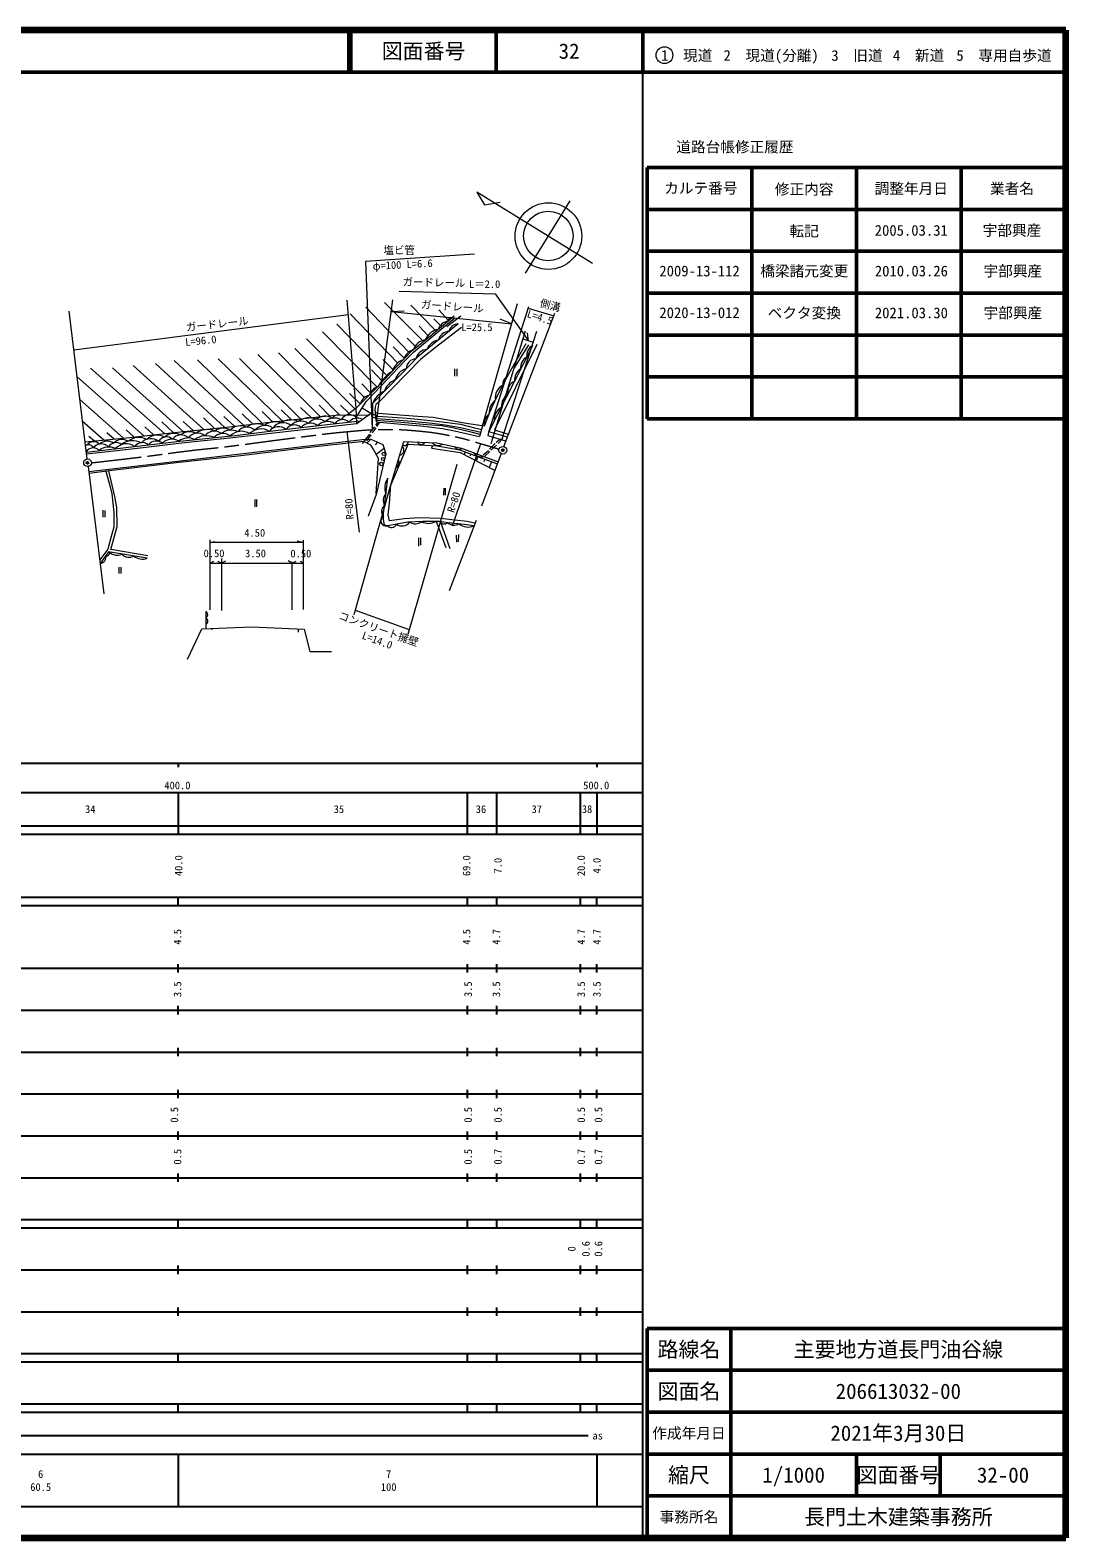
# Model space of a CAD drawing. Units: millimetres, scale not verified. Extents: x 40000 to 680000, y 20000 to 380000.
# Drawn here: x 432672 to 680000, y 20000 to 380000 of the extents above; entities that cross this region are included whole.
import ezdxf
from ezdxf.enums import TextEntityAlignment as Align

# ---------------------------------------------------------------- set-up
doc = ezdxf.new("R2010")
doc.units = ezdxf.units.MM
doc.header["$LTSCALE"] = 1000
doc.header["$PDMODE"] = 32
doc.header["$PDSIZE"] = 500
doc.linetypes.add('CHAIN', pattern=[18.5, 12, -1.5, 3.5, -1.5])
for name, color, linetype, lineweight in [('M-BMK', 2, 'CHAIN', 13), ('M-TTL', 2, 'Continuous', 140), ('M-TTL-BAND', 7, 'Continuous', 25), ('M-TTL-FRAM', 2, 'Continuous', 50), ('M-TTL-LINE', 7, 'Continuous', 50), ('M-TTL-TXT', 7, 'Continuous', 13), ('M-WORK', 1, 'Continuous', 13)]:
    doc.layers.add(name, color=color, linetype=linetype, lineweight=lineweight)
doc.layers.add('M-OTRS', color=6, linetype='Continuous')
doc.styles.add('ＭＳ ゴシック', font='')
doc.styles.get('ＭＳ ゴシック').set_extended_font_data('MS Gothic')

msp = doc.modelspace()

# ---------------------------------------------------------------- linework, layer by layer
at = {"layer": 'M-BMK'}
msp.add_open_spline([(447290, 276693), (454071, 277472), (455800, 277662), (461246, 278349), (465196, 278848), (467400, 279195), (471352, 279670), (474221, 280016), (475840, 280108), (478708, 280456), (486820, 281439), (491345, 282144), (499456, 283134), (502945, 283560), (504897, 283833), (508399, 284139), (511267, 284390), (512873, 284586), (515752, 284646), (519175, 284717), (521102, 284676), (524513, 284384), (528326, 284058), (530460, 283735), (534202, 282932), (536619, 282413), (537932, 281951), (540307, 281264), (542016, 280769), (542564, 280606), (544671, 279958)], degree=3, knots=[0, 0, 0, 0, 1, 1, 1, 2, 2, 2, 3, 3, 3, 4, 4, 4, 5, 5, 5, 6, 6, 6, 7, 7, 7, 8, 8, 8, 9, 9, 9, 10, 10, 10, 10], dxfattribs=at)
at = {"layer": 'M-OTRS'}
for p in [(545552, 279696), (446374, 276703)]:
    msp.add_point(p, dxfattribs=at)
at = {"layer": 'M-TTL'}
for p, q in [((680000, 380000), (40000, 380000)), ((680000, 20000), (680000, 380000)), ((40000, 20000), (680000, 20000))]:
    msp.add_line(p, q, dxfattribs=at)
at = {"layer": 'M-TTL-BAND'}
for p, q in [((579000, 20000), (579000, 370000)), ((40000, 205000), (579000, 205000)), ((468000, 205000), (468000, 204000)), ((568000, 205000), (568000, 204000)), ((68000, 198000), (579000, 198000)), ((468000, 198000), (468000, 188000)), ((537000, 198000), (537000, 188000)), ((544000, 198000), (544000, 188000)), ((564000, 198000), (564000, 188000)), ((568000, 198000), (568000, 188000)), ((40000, 190000), (579000, 190000)), ((40000, 188000), (579000, 188000)), ((40000, 173000), (579000, 173000)), ((468000, 171000), (468000, 173000)), ((537000, 173000), (537000, 171000)), ((544000, 173000), (544000, 171000)), ((564000, 173000), (564000, 171000)), ((568000, 171000), (568000, 173000)), ((40000, 171000), (579000, 171000)), ((40000, 156000), (579000, 156000)), ((468000, 155000), (468000, 157000)), ((537000, 157000), (537000, 155000)), ((544000, 157000), (544000, 155000)), ((564000, 157000), (564000, 155000)), ((568000, 155000), (568000, 157000)), ((46000, 146000), (579000, 146000)), ((468000, 145000), (468000, 147000)), ((537000, 147000), (537000, 145000)), ((544000, 147000), (544000, 145000)), ((564000, 147000), (564000, 145000)), ((568000, 145000), (568000, 147000)), ((468000, 135000), (468000, 137000)), ((537000, 137000), (537000, 135000)), ((544000, 137000), (544000, 135000)), ((564000, 137000), (564000, 135000)), ((568000, 135000), (568000, 137000)), ((52000, 136000), (579000, 136000)), ((46000, 126000), (579000, 126000)), ((468000, 125000), (468000, 127000)), ((537000, 127000), (537000, 125000)), ((544000, 127000), (544000, 125000)), ((564000, 127000), (564000, 125000)), ((568000, 125000), (568000, 127000)), ((52000, 116000), (579000, 116000)), ((468000, 115000), (468000, 117000)), ((537000, 117000), (537000, 115000)), ((544000, 117000), (544000, 115000)), ((564000, 117000), (564000, 115000)), ((568000, 115000), (568000, 117000)), ((46000, 106000), (579000, 106000)), ((468000, 105000), (468000, 107000)), ((537000, 107000), (537000, 105000)), ((544000, 107000), (544000, 105000)), ((564000, 107000), (564000, 105000)), ((568000, 105000), (568000, 107000)), ((40000, 96000), (579000, 96000)), ((40000, 94000), (579000, 94000)), ((468000, 94000), (468000, 96000)), ((537000, 96000), (537000, 94000)), ((544000, 96000), (544000, 94000)), ((564000, 96000), (564000, 94000)), ((568000, 94000), (568000, 96000)), ((49000, 84000), (579000, 84000)), ((468000, 83000), (468000, 85000)), ((537000, 85000), (537000, 83000)), ((544000, 85000), (544000, 83000)), ((564000, 85000), (564000, 83000)), ((568000, 83000), (568000, 85000)), ((40000, 74000), (579000, 74000)), ((468000, 73000), (468000, 75000)), ((537000, 75000), (537000, 73000)), ((544000, 75000), (544000, 73000)), ((564000, 75000), (564000, 73000)), ((568000, 73000), (568000, 75000)), ((40000, 64000), (579000, 64000)), ((40000, 62000), (579000, 62000)), ((468000, 62000), (468000, 64000)), ((537000, 64000), (537000, 62000)), ((544000, 64000), (544000, 62000)), ((564000, 64000), (564000, 62000)), ((568000, 62000), (568000, 64000)), ((40000, 52000), (579000, 52000)), ((468000, 50000), (468000, 52000)), ((537000, 52000), (537000, 50000)), ((544000, 52000), (544000, 50000)), ((564000, 52000), (564000, 50000)), ((568000, 50000), (568000, 52000)), ((40000, 50000), (579000, 50000)), ((70805, 44406), (565903, 44406)), ((40000, 40000), (579000, 40000)), ((468000, 40000), (468000, 27500)), ((568000, 40000), (568000, 27500)), ((68000, 27500), (579000, 27500))]:
    msp.add_line(p, q, dxfattribs=at)
at = {"layer": 'M-TTL-FRAM'}
for p, q in [((580000, 347197), (580000, 287197)), ((580000, 347197), (680000, 347197)), ((580000, 287197), (680000, 287197)), ((680000, 70000), (580000, 70000)), ((580000, 70000), (580000, 20000))]:
    msp.add_line(p, q, dxfattribs=at)
at = {"layer": 'M-TTL-LINE'}
for p, q in [((508747, 380000), (508747, 370000)), ((509247, 380000), (509247, 370000)), ((543997, 380000), (543997, 370000)), ((579000, 380000), (579000, 370000)), ((40000, 370000), (680000, 370000)), ((605000, 347197), (605000, 287197)), ((630000, 347197), (630000, 287197)), ((655000, 347197), (655000, 287197)), ((580000, 337197), (680000, 337197)), ((580000, 327197), (680000, 327197)), ((580000, 317197), (680000, 317197)), ((580000, 307197), (680000, 307197)), ((580000, 297197), (680000, 297197)), ((600000, 70000), (600000, 20000)), ((680000, 60000), (580000, 60000)), ((680000, 50000), (580000, 50000)), ((680000, 40000), (580000, 40000)), ((630000, 40000), (630000, 30000)), ((650000, 40000), (650000, 30000)), ((680000, 30000), (580000, 30000))]:
    msp.add_line(p, q, dxfattribs=at)
at = {"layer": 'M-TTL-TXT'}
msp.add_circle((584147, 374034), 2000, dxfattribs=at)
at = {"layer": 'M-WORK'}
for p, q in [((550929, 321973), (561651, 339270)), ((510560, 289754), (508380, 315515)), ((523107, 303115), (512855, 313867)), ((515416, 286441), (519269, 315589)), ((526333, 305861), (517331, 314986)), ((529408, 308355), (523568, 314343)), ((540722, 285559), (549061, 314754)), ((551602, 313601), (557746, 311783)), ((446255, 277612), (441972, 312910)), ((508673, 312052), (443102, 303597)), ((517836, 297526), (505895, 309774)), ((520465, 300518), (509119, 312239)), ((518900, 312796), (521999, 312967)), ((518900, 312796), (547669, 309878)), ((530648, 309517), (529099, 311080)), ((532504, 310791), (530227, 313180)), ((535541, 311678), (532166, 309161)), ((547669, 309878), (544929, 310963)), ((545784, 280585), (557994, 312428)), ((512507, 292302), (498703, 306302)), ((502495, 307992), (515545, 294762)), ((524599, 304515), (522735, 306487)), ((527639, 307063), (525544, 309296)), ((542761, 281294), (550975, 308190)), ((545280, 282192), (553651, 308128)), ((552773, 305406), (550379, 306239)), ((501935, 287739), (487054, 302517)), ((492014, 302934), (506585, 288170)), ((510278, 289534), (495896, 303994)), ((521953, 301678), (519376, 304372)), ((542244, 284052), (552678, 304714)), ((551718, 304895), (548290, 299400)), ((464789, 283675), (447101, 299273)), ((452370, 299337), (469248, 284154)), ((474156, 284642), (457300, 299895)), ((479149, 285137), (462620, 300377)), ((467099, 301121), (483650, 285673)), ((488022, 286198), (472599, 301246)), ((492876, 286739), (477558, 301494)), ((482684, 301573), (497266, 287227)), ((514192, 298929), (516628, 296246)), ((519279, 298934), (516874, 301385)), ((533978, 299116), (533978, 297402)), ((534565, 299132), (534581, 297355)), ((459859, 283140), (443873, 297242)), ((513911, 293403), (511880, 295515)), ((454938, 282605), (444535, 291786)), ((508927, 293249), (511534, 290718)), ((483309, 288371), (485878, 285942)), ((488094, 288953), (490583, 286483)), ((495047, 286980), (492622, 289366)), ((499747, 287503), (497267, 289916)), ((504160, 287945), (501728, 290445)), ((506811, 290451), (508891, 288451)), ((510560, 289754), (508489, 288137)), ((510715, 286105), (514017, 288539)), ((515268, 286771), (515182, 288720)), ((445158, 286654), (450300, 282141)), ((457452, 282878), (455584, 284573)), ((462162, 283390), (460026, 285304)), ((466834, 283898), (464099, 286437)), ((471625, 284390), (469177, 286580)), ((474070, 287435), (476659, 284890)), ((481510, 285414), (478954, 287766)), ((513881, 283963), (514950, 285265)), ((514421, 283879), (515310, 285011)), ((515246, 285688), (515777, 286412)), ((515479, 285350), (516215, 286377)), ((540722, 285559), (539968, 282961)), ((446665, 283057), (448015, 281912)), ((450997, 283899), (452715, 282382)), ((511330, 260165), (508399, 284139)), ((512061, 281276), (513765, 283498)), ((514013, 282342), (513083, 281390)), ((513088, 281974), (514146, 283403)), ((515599, 281649), (515032, 281012)), ((533561, 261650), (540307, 281264)), ((542371, 279961), (543683, 281283)), ((544075, 280881), (542699, 279686)), ((543926, 281601), (544974, 282405)), ((545577, 282511), (544424, 281273)), ((517210, 280128), (515335, 278688)), ((528745, 280731), (528537, 280163)), ((536529, 279291), (536289, 278684)), ((537862, 278796), (537747, 278393)), ((539562, 278165), (539210, 277164)), ((545136, 278876), (540456, 266356)), ((540879, 278585), (542160, 279665)), ((541218, 277550), (541016, 276932)), ((542413, 279411), (541250, 278310)), ((446551, 275804), (450307, 245373)), ((522968, 235765), (534615, 276341)), ((542820, 276956), (542321, 275546)), ((510078, 240443), (518818, 271462)), ((531428, 270630), (531417, 268979)), ((531872, 268958), (531872, 270630)), ((486305, 267949), (486305, 266161)), ((486791, 266171), (486791, 267970)), ((450009, 265346), (450009, 263743)), ((450544, 265332), (450544, 263731)), ((539154, 262949), (532726, 246130)), ((531996, 256366), (529734, 262682)), ((532972, 256128), (530637, 262647)), ((534424, 259413), (534448, 257771)), ((534924, 259556), (534900, 257795)), ((475637, 241623), (475637, 258333)), ((475637, 257637), (476770, 257897)), ((497972, 257637), (475637, 257637)), ((497972, 257637), (496419, 257987)), ((497972, 241659), (497972, 258232)), ((525425, 258771), (525449, 256795)), ((525901, 258794), (525901, 257009)), ((475637, 252692), (476542, 253214)), ((475637, 252692), (497972, 252692)), ((478329, 252692), (477526, 253155)), ((478329, 253810), (478329, 241411)), ((478329, 252692), (479376, 253296)), ((495234, 252692), (494257, 253256)), ((495234, 252692), (496170, 253232)), ((495234, 241587), (495234, 253086)), ((497972, 252692), (497210, 253131)), ((453844, 251793), (453844, 250269)), ((454394, 250269), (454394, 251803)), ((474613, 241215), (474613, 237085)), ((523265, 236801), (510364, 241457)), ((476036, 237144), (476036, 236797)), ((496706, 237056), (496706, 236262))]:
    msp.add_line(p, q, dxfattribs=at)
for points in [[(566983, 324319), (539355, 341329), (541164, 338258), (544902, 338901)], [(538778, 326508), (512783, 324724), (514341, 284803)], [(520813, 317703), (543703, 317024), (551703, 305778), (551440, 307728)], [(546638, 282811), (542244, 284052), (551734, 314018)], [(510560, 289754), (515654, 294796), (520217, 299694), (523928, 303479), (527861, 306707), (533904, 311767)], [(510646, 287742), (512937, 291310), (516449, 294988), (522159, 301023), (524237, 303084), (534090, 311338)], [(534902, 309848), (525223, 301967), (521315, 297944), (514417, 290879), (514339, 284621)], [(535651, 309017), (530210, 304773), (526006, 301456), (515846, 291096), (515232, 290616), (515034, 289940), (514968, 289247), (515182, 288720), (515816, 288515), (520862, 288135), (526370, 287756), (528909, 287608), (532883, 286898), (536792, 286189), (541186, 285484), (542472, 288799), (544154, 292485), (546603, 297258), (548409, 300499), (551083, 305218)], [(553672, 304931), (543527, 284606), (546828, 283559)], [(445761, 281686), (454938, 282605), (468592, 284089), (479549, 285177), (487737, 286167), (501514, 287700), (506585, 288170), (513684, 288046)], [(446108, 278820), (452624, 279566), (459699, 280341), (468175, 281347), (471803, 281759), (480386, 282638), (498603, 284720), (510715, 286105), (510560, 289754)], [(511965, 289796), (514017, 288539), (515724, 287821), (520399, 287500), (522675, 287376), (526731, 286980), (531060, 286461), (535463, 285892), (538753, 285026), (540447, 284612)], [(446054, 279265), (458204, 280691), (468392, 281878), (481573, 283230), (491875, 284448), (504342, 285908), (511538, 286711)], [(514378, 287701), (515497, 287305), (518751, 287019), (523826, 286622), (528674, 286194), (531741, 285798), (535419, 285155), (540263, 283975)], [(540116, 283470), (537958, 284017), (533506, 285056), (530983, 285501), (527404, 285798), (521254, 286292), (515268, 286771)], [(515268, 286771), (515416, 286441), (517873, 286243), (523035, 285781), (525937, 285501), (528559, 285188), (531131, 284907), (534001, 284347), (537826, 283423), (539968, 282961)], [(446698, 274607), (482871, 278867), (511997, 282280), (514013, 282342), (516916, 281073), (517625, 278797), (515270, 269132), (513401, 263959)], [(515332, 269385), (515837, 277759), (514602, 280043), (514040, 280888), (512391, 281753), (497948, 280150), (482976, 278346), (467554, 276650), (451625, 274799), (446756, 274143)], [(538805, 262301), (537048, 262703), (534096, 263021), (530636, 263359), (525587, 263589), (521968, 263304), (518468, 262851), (518207, 264232), (518468, 267065), (518818, 271462), (521901, 281770), (529804, 281437), (535661, 280175), (544422, 276913)], [(544088, 276485), (535304, 279746), (529852, 280675), (522853, 281032), (518818, 271462)], [(546288, 281898), (542054, 283131), (542244, 284052)], [(528537, 280163), (535369, 279163), (543559, 274902)], [(450739, 274680), (451774, 270985), (452178, 269313), (452673, 264828), (452661, 261361), (452013, 259105), (451238, 256054), (449300, 253532)], [(460743, 254508), (451937, 256014), (453445, 261445), (453342, 265992), (452922, 268614), (451460, 274777)], [(538624, 261634), (536291, 261999), (532466, 262396), (530387, 262682), (526419, 262682), (522843, 262549), (521939, 262343), (519844, 261994), (517971, 261677), (517288, 261835), (517050, 263168), (517044, 264529), (518075, 273020)], [(460599, 253916), (451364, 255422), (449405, 252682)], [(470214, 229839), (473642, 237044), (485620, 237542), (498095, 236995), (499428, 231615), (504618, 231638)]]:
    msp.add_lwpolyline(points, dxfattribs=at)
for centre, radius in [((556430, 330829), 7958), ((556406, 330853), 5906), ((446374, 276703), 916), ((516912, 277610), 357), ((517103, 278816), 407), ((545552, 279696), 919), ((516531, 276414), 436)]:
    msp.add_circle(centre, radius, dxfattribs=at)
for centre, radius, start, end in [((533082, 307374), 3243, 101.09366, 158.7835), ((533272, 310520), 815, 82.42145, 177.45571), ((534809, 307749), 2101, 87.45556, 170.8472), ((527444, 302640), 3406, 97.04991, 161.70529), ((530921, 304428), 4208, 101.81526, 157.75486), ((530799, 302447), 3610, 99.88946, 158.4133), ((532798, 305396), 2688, 91.34552, 166.95724), ((525488, 300020), 3905, 109.11656, 160.6927), ((527622, 300875), 2905, 93.52851, 167.15843), ((554114, 302235), 2865, 120.07566, 186.34074), ((523412, 297075), 4532, 110.79932, 161.54779), ((523282, 295742), 3484, 103.53484, 167.96778), ((524881, 299108), 2414, 92.18361, 179.48392), ((551168, 296618), 2812, 118.14637, 188.27004), ((552377, 299587), 2583, 115.47793, 190.93847), ((524962, 289591), 10665, 123.25797, 150.78476), ((521284, 292455), 4254, 109.35608, 162.01429), ((546952, 292336), 3198, 115.93486, 190.86789), ((547600, 295534), 2072, 124.73651, 188.93972), ((549593, 293586), 2892, 114.69457, 191.72184), ((514154, 290199), 2671, 100.62568, 168.79564), ((516512, 291937), 2985, 106.70456, 162.71676), ((519469, 288769), 5474, 114.04561, 157.32475), ((546285, 288598), 3993, 128.27321, 183.52321), ((548411, 290263), 3194, 121.08309, 185.33331), ((506328, 286313), 1830, 91.07262, 145.60767), ((508922, 285875), 2283, 40.23124, 150.67826), ((543808, 286117), 2697, 124.01204, 193.56951), ((546999, 286931), 3514, 120.22439, 186.19201), ((474980, 280125), 4489, 66.78713, 126.3005), ((478719, 281932), 3042, 57.14177, 130.34626), ((480664, 280979), 3521, 62.78322, 130.62755), ((482935, 281796), 3719, 66.61219, 133.63696), ((484477, 282454), 2756, 47.14475, 143.07378), ((486810, 282097), 3929, 62.94385, 127.62296), ((487815, 281099), 3679, 57.51008, 135.97743), ((488774, 282434), 3167, 53.27199, 139.89351), ((491064, 282741), 3774, 67.15054, 130.82509), ((492023, 282546), 2779, 49.9968, 143.42632), ((493077, 283385), 2886, 49.49571, 146.62478), ((494934, 282592), 4350, 66.27355, 123.54597), ((495794, 283342), 2391, 47.24607, 146.10764), ((497322, 283460), 3179, 56.71287, 138.20944), ((499312, 282950), 4477, 67.82544, 125.94372), ((499598, 283417), 2753, 50.97653, 142.37718), ((501299, 284105), 3006, 53.05061, 137.9626), ((503086, 284546), 3294, 58.26996, 129.25077), ((503682, 283303), 3256, 56.96253, 136.22436), ((505357, 284082), 3309, 61.58278, 132.87368), ((507252, 284889), 2128, 45.24035, 147.49595), ((510802, 284668), 2684, 63.12633, 139.82777), ((446622, 279756), 1251, 23.42389, 126.77358), ((447850, 279621), 2093, 47.52485, 140.85323), ((449668, 278823), 2377, 43.58205, 143.00241), ((451080, 279110), 2743, 56.68701, 131.47595), ((453245, 279333), 2172, 54.41022, 148.68938), ((454632, 279380), 2876, 58.29955, 135.31853), ((455667, 277715), 3519, 55.78659, 137.59689), ((457210, 277234), 4715, 64.66661, 124.94869), ((458668, 278862), 3895, 61.7818, 130.4207), ((459470, 279182), 2327, 51.65851, 141.65086), ((461483, 279302), 3146, 52.59496, 135.78054), ((463001, 279730), 3575, 60.06321, 134.1817), ((462808, 279360), 2510, 54.29386, 139.00025), ((465242, 280753), 2125, 48.30267, 150.44706), ((466504, 279236), 3107, 57.3968, 135.89731), ((467060, 280411), 3319, 62.10138, 133.27218), ((468682, 280801), 2544, 45.65764, 142.80448), ((470405, 279009), 3612, 63.74602, 128.05674), ((470799, 280458), 3620, 65.11294, 127.1385), ((472653, 281086), 2677, 49.78863, 145.02711), ((474663, 278722), 4417, 64.68232, 127.03214), ((476632, 281436), 2817, 51.84569, 143.01606), ((478732, 280713), 2960, 54.27837, 137.43608), ((483165, 280331), 3882, 58.90679, 134.16226), ((522095, 281652), 830, 237.98242, 5.19273), ((526077, 282082), 1006, 206.58499, 328.5857), ((530063, 282585), 1748, 219.08803, 305.50802), ((447738, 278357), 1897, 42.08916, 152.34375), ((451463, 276826), 3636, 63.7926, 129.59088), ((519064, 276829), 1703, 303.20097, 23.49768), ((520652, 279743), 1280, 282.0908, 44.60785), ((535155, 281103), 1196, 209.9073, 304.11874), ((540426, 280464), 2339, 215.3188, 283.84235), ((521231, 270761), 3882, 144.39919, 201.74637), ((518363, 265109), 1780, 127.24399, 222.28739), ((519343, 267695), 2366, 136.53255, 209.61301), ((517645, 262850), 1218, 119.44637, 285.4913), ((518938, 262499), 1270, 220.38215, 338.81649), ((521462, 263952), 2333, 234.98629, 323.62863), ((524667, 264386), 2250, 233.8953, 310.34062), ((527823, 265769), 3534, 241.24865, 299.11842), ((531563, 263118), 1038, 206.96045, 317.39213), ((533939, 264296), 2477, 229.39946, 298.56553), ((537258, 264640), 3302, 229.73728, 294.45023), ((449328, 254157), 1478, 272.98902, 15.89056), ((451010, 255170), 662, 246.76867, 18.31202), ((453426, 257184), 2542, 225.29655, 296.17723), ((456274, 256426), 2303, 221.41808, 300.0557), ((459462, 256927), 3218, 230.7944, 290.67938), ((474215, 240430), 880, 296.84376, 63.15624), ((474258, 238882), 840, 294.95151, 65.04849)]:
    msp.add_arc(centre, radius, start, end, dxfattribs=at)

# ---------------------------------------------------------------- texts
at = {"layer": 'M-TTL-BAND', "style": 'ＭＳ ゴシック'}
for s, p in [('400.0', (467844, 198195)), ('500.0', (567844, 198195))]:
    msp.add_text(s, height=1833, dxfattribs=at).set_placement(p, align=Align.BOTTOM_CENTER)
for s, p in [('34', (447031, 194000)), ('35', (506401, 194000)), ('36', (540320, 194000)), ('37', (553654, 194000)), ('38', (565654, 194000)), ('as', (568201, 44406)), ('6', (435190, 35238)), ('7', (518288, 35238)), ('60.5', (435190, 32131)), ('100', (518288, 32131))]:
    msp.add_text(s, height=1833, dxfattribs=at).set_placement(p, align=Align.MIDDLE_CENTER)
for s, p in [('40.0', (468118, 180500)), ('69.0', (536872, 180500)), ('7.0', (544372, 180500)), ('20.0', (564248, 180500)), ('4.0', (567998, 180500)), ('4.5', (467855, 163500)), ('4.5', (536872, 163500)), ('4.7', (543997, 163500)), ('4.7', (564248, 163500)), ('4.7', (567998, 163500)), ('3.5', (467855, 151000)), ('3.5', (537247, 151000)), ('3.5', (543997, 151000)), ('3.5', (564248, 151000)), ('3.5', (567998, 151000)), ('0.5', (467105, 121000)), ('0.5', (537247, 121000)), ('0.5', (544372, 121000)), ('0.5', (564248, 121000)), ('0.5', (568373, 121000)), ('0.5', (467855, 111000)), ('0.5', (537247, 111000)), ('0.7', (544372, 111000)), ('0.7', (564248, 111000)), ('0.7', (568373, 111000)), ('0.6', (565373, 89000)), ('0.6', (568373, 89000)), ('0', (561998, 89000))]:
    msp.add_text(s, height=1833, rotation=90, dxfattribs=at).set_placement(p, align=Align.MIDDLE_CENTER)
at = {"layer": 'M-TTL-TXT', "style": 'ＭＳ ゴシック'}
for s, height, p in [('図面番号', 3666, (526622, 375000)), ('32', 3666, (561372, 375000)), ('1\u3000現道', 2566, (589448, 373958)), ('2\u3000現道(分離)', 2566, (609619, 373958)), ('3\u3000旧道', 2566, (630121, 373958)), ('4\u3000新道', 2566, (644824, 373958)), ('5\u3000専用自歩道', 2566, (665228, 373958)), ('道路台帳修正履歴', 2566, (600968, 352113)), ('カルテ番号', 2566, (592839, 342277)), ('修正内容', 2566, (617509, 342023)), ('調整年月日', 2566, (643089, 342197)), ('業者名', 2566, (667134, 342197)), ('転記', 2566, (617509, 332023)), ('2005.03.31', 2566, (643089, 332197)), ('宇部興産', 2566, (667134, 332197)), ('路線名', 3666, (590000, 65000)), ('主要地方道長門油谷線', 3666, (640000, 65000)), ('図面名', 3666, (590000, 55000)), ('206613032-00', 3666, (640000, 55000)), ('2021年3月30日', 3666, (640000, 45000)), ('作成年月日', 2566, (590000, 45000)), ('縮尺', 3666, (590000, 35000)), ('1/1000', 3666, (615000, 35000)), ('図面番号', 3666, (640000, 35000)), ('32-00', 3666, (665000, 35000)), ('事務所名', 2566, (590000, 25000)), ('長門土木建築事務所', 3666, (640000, 25000))]:
    msp.add_text(s, height=height, dxfattribs=at).set_placement(p, align=Align.MIDDLE_CENTER)
for s, p in [('橋梁諸元変更', (617533, 320442)), ('2009-13-112', (592533, 320442)), ('2020-13-012', (592533, 310487)), ('ベクタ変換', (617533, 310442))]:
    msp.add_text(s, height=2566, dxfattribs=at).set_placement(p, align=Align.BOTTOM_CENTER)
for s, p in [('宇部興産', (660346, 320442)), ('2010.03.26', (634390, 320442)), ('2021.03.30', (634390, 310442)), ('宇部興産', (660346, 310442))]:
    msp.add_text(s, height=2566, dxfattribs=at).set_placement(p, align=Align.BOTTOM_LEFT)
at = {"layer": 'M-WORK', "style": 'ＭＳ ゴシック'}
for s, p in [('塩ビ管', (517045, 326002)), ('L＝2.0', (537453, 317891)), ('L=25.5', (535614, 307593)), ('4.50', (483809, 258506)), ('0.50', (474088, 253613)), ('3.50', (483992, 253590)), ('0.50', (494824, 253566))]:
    msp.add_text(s, height=1833, dxfattribs=at).set_placement(p, align=Align.BOTTOM_LEFT)
for s, rotation, p in [('φ=100 L=6.6', 2.952, (514520, 322197)), ('ガードレール', 358.776, (521586, 318447)), ('ガードレール', 356.041, (525889, 313076)), ('側溝', 345.029, (554081, 313517)), ('ガードレール', 6.17, (470040, 307555)), ('L=4.5', 342.121, (550999, 310988)), ('L=96.0', 5.658, (469850, 304032)), ('R=80', 94.027, (510508, 263287)), ('R=80', 72.129, (534448, 264467)), ('コンクリート擁壁', 340.632, (505968, 238947)), ('L=14.0', 339.807, (511559, 234240))]:
    msp.add_text(s, height=1833, rotation=rotation, dxfattribs=at).set_placement(p, align=Align.BOTTOM_LEFT)

doc.saveas('drawing.dxf')
